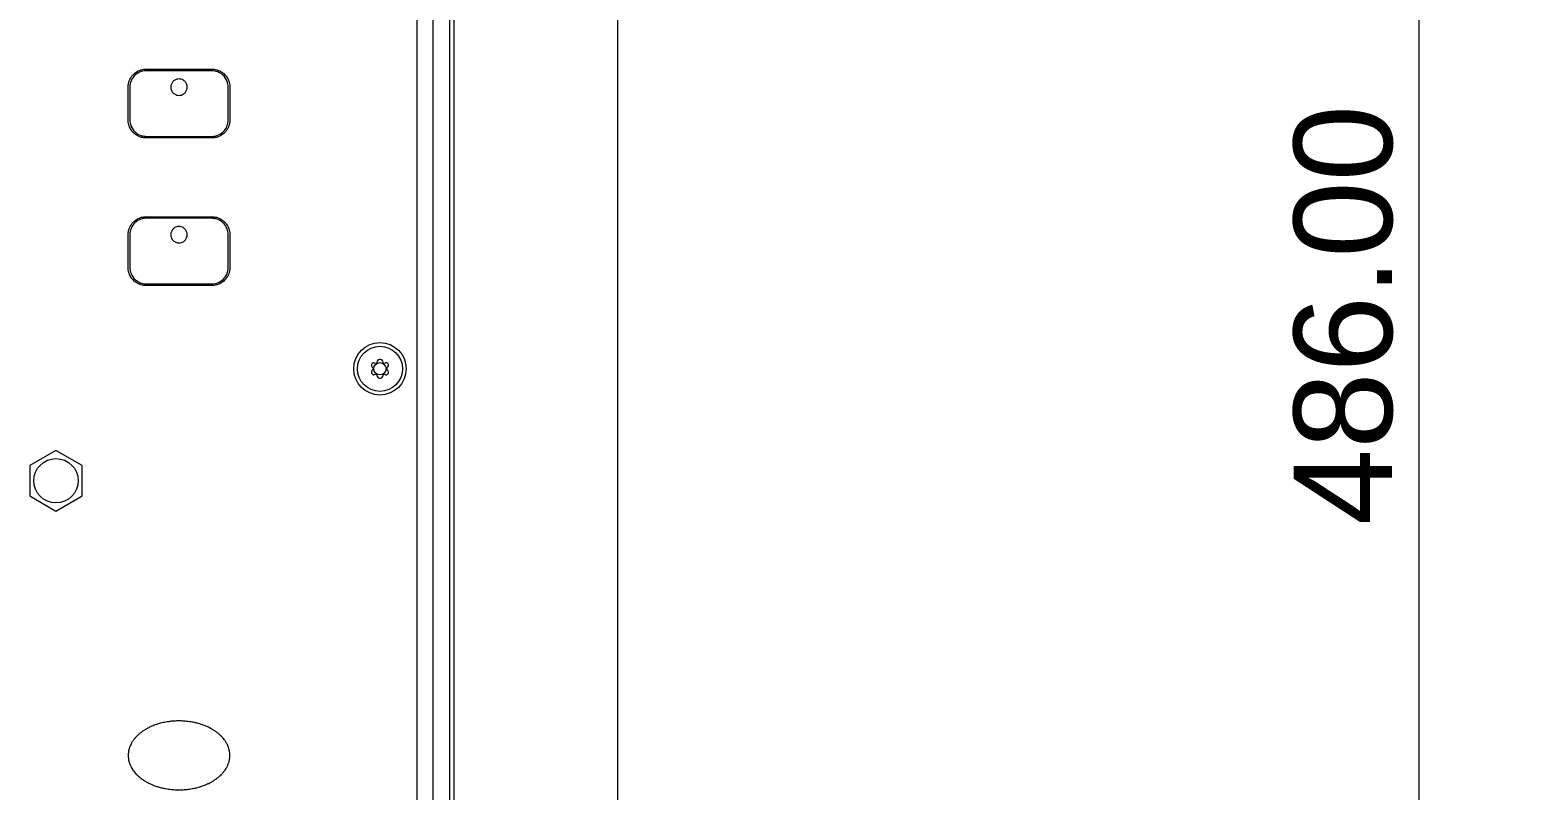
# Model space of a CAD drawing. Header units: millimetres. Extents: x 20 to 1660, y 4 to 1168.
# Drawn here: x 604.2 to 785.5, y 442.6 to 535.4 of the extents above; entities that cross this region are included whole.
import ezdxf

# ---------------------------------------------------------------- set-up
doc = ezdxf.new("R2010")
doc.units = ezdxf.units.MM
doc.header["$LTSCALE"] = 4
doc.layers.add('Dimensions(A H Standard)', color=7, linetype='Continuous', lineweight=9)
doc.layers.add('Visible Edges(A H Standard)', color=7, linetype='Continuous', lineweight=18)
doc.styles.add('DEFAULT-A H Standard', font='arial.ttf')
doc.dimstyles.new('DEFAULT', dxfattribs={"dimscale": 4, "dimtxt": 3, "dimasz": 2.5, "dimexe": 3, "dimexo": 1, "dimgap": 0.75, "dimtad": 1, "dimrnd": 1e-08, "dimzin": 0, "dimdsep": 46, "dimtxsty": 'DEFAULT-A H Standard', "dimcen": 0.09, "dimdle": 10, "dimclrd": 7, "dimclre": 7, "dimclrt": 7, "dimazin": 1, "dimtfac": 0.833333, "dimtofl": 0, "dimtmove": 0, "dimatfit": 3, "dimfxl": 0, "dimtolj": 1, "dimtzin": 0, "dimlwd": -1, "dimlwe": -1, "dimarcsym": 0})

# ---------------------------------------------------------------- blocks, each defined once
blk = doc.blocks.new('*D13')
at = {"layer": 'Defpoints', "color": 0, "linetype": 'Continuous'}
for p in [(670.88, 743.05), (670.88, 257.05), (773.55, 257.05)]:
    blk.add_point(p, dxfattribs=at)
at = {"layer": 'Dimensions(A H Standard)', "color": 7, "linetype": 'Continuous'}
for p, q in [((674.88, 743.05), (785.55, 743.05)), ((773.55, 733.05), (773.55, 267.05)), ((674.88, 257.05), (785.55, 257.05))]:
    blk.add_line(p, q, dxfattribs=at)
for points in [[(771.88, 733.05), (775.21, 733.05), (773.55, 743.05)], [(771.88, 267.05), (775.21, 267.05), (773.55, 257.05)]]:
    blk.add_solid(points, dxfattribs=at)
at = {"layer": 'Dimensions(A H Standard)', "color": 7, "linetype": 'Continuous', "insert": (758.29, 474.92), "char_height": 12, "attachment_point": 1, "rotation": 90, "style": 'DEFAULT-A H Standard'}
blk.add_mtext('\\A1;486.00', dxfattribs=at)

msp = doc.modelspace()

# ---------------------------------------------------------------- linework, layer by layer
at = {"layer": 'Visible Edges(A H Standard)'}
for p, q in [((655.876, 743.055), (655.876, 257.055)), ((675.876, 262.055), (675.876, 738.055)), ((651.376, 718.855), (651.376, 270.484)), ((651.376, 718.855), (651.376, 270.484)), ((653.376, 270.484), (653.376, 718.855)), ((655.376, 718.855), (655.376, 270.484)), ((618.376, 530.555), (626.376, 530.555)), ((616.176, 524.355), (616.176, 528.355)), ((628.576, 528.355), (628.576, 524.355)), ((626.376, 522.155), (618.376, 522.155)), ((618.376, 512.555), (626.376, 512.555)), ((616.176, 506.355), (616.176, 510.355)), ((628.576, 510.355), (628.576, 506.355)), ((626.376, 504.155), (618.376, 504.155)), ((646.023, 494.106), (645.896, 494.233)), ((645.896, 493.776), (646.023, 493.903)), ((646.189, 494.74), (646.362, 494.693)), ((646.537, 494.795), (646.584, 494.968)), ((647.169, 494.968), (647.215, 494.795)), ((647.391, 494.693), (647.564, 494.74)), ((647.857, 494.233), (647.73, 494.106)), ((647.73, 493.903), (647.857, 493.776)), ((646.362, 493.316), (646.189, 493.269)), ((646.584, 493.041), (646.537, 493.214)), ((647.215, 493.214), (647.169, 493.041)), ((647.564, 493.269), (647.391, 493.316)), ((607.376, 484.05), (604.176, 482.202)), ((610.576, 482.202), (607.376, 484.05)), ((604.176, 482.202), (604.176, 478.507)), ((610.576, 478.507), (610.576, 482.202)), ((604.176, 478.507), (607.376, 476.659)), ((607.376, 476.659), (610.576, 478.507))]:
    msp.add_line(p, q, dxfattribs=at)
for centre, radius in [((646.876, 494.005), 3.2), ((646.876, 494.005), 2.75), ((646.876, 494.005), 0.75), ((607.376, 480.355), 2.7)]:
    msp.add_circle(centre, radius, dxfattribs=at)
for centre, radius, start, end in [((646.825, 494.903), 0.25, 93.26057, 165), ((646.876, 494.005), 1.15, 86.73943, 93.26057), ((646.928, 494.903), 0.25, 15, 86.73943), ((646.073, 494.409), 0.25, 153.26057, 225), ((646.073, 493.6), 0.25, 135, 206.73943), ((646.876, 494.005), 1.15, 146.73943, 153.26057), ((646.876, 494.005), 1.15, 206.73943, 213.26057), ((646.124, 494.498), 0.25, 75, 146.73943), ((646.124, 493.511), 0.25, 213.26057, 285), ((645.952, 494.035), 0.1, 358.09804, 45), ((645.952, 493.974), 0.1, 315, 1.90196), ((646.876, 494.005), 0.825, 178.09804, 181.90196), ((646.388, 494.79), 0.1, 255, 301.90196), ((646.876, 494.005), 0.825, 118.09804, 121.90196), ((646.441, 494.821), 0.1, 298.09804, 345), ((647.312, 494.821), 0.1, 195, 241.90196), ((646.876, 494.005), 0.825, 58.09804, 61.90196), ((647.365, 494.79), 0.1, 238.09804, 285), ((647.629, 494.498), 0.25, 33.26057, 105), ((647.629, 493.511), 0.25, 255, 326.73943), ((647.801, 494.035), 0.1, 135, 181.90196), ((646.876, 494.005), 0.825, 358.09804, 1.90196), ((647.801, 493.974), 0.1, 178.09804, 225), ((646.876, 494.005), 1.15, 26.73943, 33.26057), ((646.876, 494.005), 1.15, 326.73943, 333.26057), ((647.68, 494.409), 0.25, 315, 26.73943), ((647.68, 493.6), 0.25, 333.26057, 45), ((646.388, 493.219), 0.1, 58.09804, 105), ((646.876, 494.005), 0.825, 238.09804, 241.90196), ((646.441, 493.189), 0.1, 15, 61.90196), ((646.825, 493.106), 0.25, 195, 266.73943), ((646.876, 494.005), 1.15, 266.73943, 273.26057), ((646.928, 493.106), 0.25, 273.26057, 345), ((647.312, 493.189), 0.1, 118.09804, 165), ((646.876, 494.005), 0.825, 298.09804, 301.90196), ((647.365, 493.219), 0.1, 75, 121.90196)]:
    msp.add_arc(centre, radius, start, end, dxfattribs=at)
for points, knots in [([(616.176, 528.355), (616.176, 528.402), (616.18, 528.498), (616.191, 528.618), (616.209, 528.737), (616.228, 528.832), (616.257, 528.948), (616.285, 529.04), (616.325, 529.153), (616.362, 529.242), (616.414, 529.35), (616.459, 529.435), (616.533, 529.559), (616.616, 529.678), (616.753, 529.845), (616.89, 529.981), (617.076, 530.134), (617.237, 530.241), (617.449, 530.353), (617.626, 530.426), (617.855, 530.496), (618.09, 530.542), (618.281, 530.555), (618.376, 530.555)], [0, 0, 0, 0, 0.00977874, 0.01955747, 0.02444684, 0.03422558, 0.03911495, 0.04889369, 0.05378306, 0.06356179, 0.06845116, 0.0782299, 0.08311927, 0.09778737, 0.10756611, 0.12712359, 0.13690232, 0.1564598, 0.16623854, 0.18579601, 0.19557475, 0.21513222, 0.2346897, 0.2346897, 0.2346897, 0.2346897]), ([(618.376, 530.355), (618.244, 530.355), (618.111, 530.341), (617.686, 530.256), (617.402, 530.127), (616.947, 529.779), (616.767, 529.572), (616.531, 529.154), (616.457, 528.955), (616.389, 528.618), (616.376, 528.485), (616.376, 528.355)], [0, 0, 0, 0, 0.02983677, 0.02983677, 0.09790469, 0.09790469, 0.15796206, 0.15796206, 0.20517907, 0.20517907, 0.2346897, 0.2346897, 0.2346897, 0.2346897]), ([(626.376, 530.355), (625.048, 530.355), (623.712, 530.355), (621.04, 530.355), (619.705, 530.355), (618.376, 530.355)], [0, 0, 0, 0, 0.4, 0.4, 0.8, 0.8, 0.8, 0.8]), ([(626.376, 530.555), (626.472, 530.555), (626.663, 530.542), (626.899, 530.495), (627.128, 530.426), (627.305, 530.353), (627.517, 530.24), (627.677, 530.133), (627.864, 529.98), (628.001, 529.843), (628.153, 529.657), (628.26, 529.497), (628.374, 529.285), (628.448, 529.107), (628.517, 528.877), (628.564, 528.642), (628.576, 528.45), (628.576, 528.355)], [0, 0, 0, 0, 0.01957006, 0.03914012, 0.04892515, 0.06849521, 0.07828023, 0.09785029, 0.10763532, 0.12720538, 0.13699041, 0.15656047, 0.1663455, 0.18591556, 0.19570059, 0.21527064, 0.2348407, 0.2348407, 0.2348407, 0.2348407]), ([(628.376, 528.355), (628.376, 528.597), (628.331, 528.842), (628.128, 529.374), (627.935, 529.65), (627.465, 530.058), (627.2, 530.2), (626.743, 530.329), (626.559, 530.355), (626.376, 530.355)], [0, 0, 0, 0, 0.05475965, 0.05475965, 0.12783016, 0.12783016, 0.1936828, 0.1936828, 0.2348407, 0.2348407, 0.2348407, 0.2348407]), ([(616.376, 528.355), (616.376, 528.022), (616.376, 527.689), (616.376, 527.022), (616.376, 526.688), (616.376, 526.355), (616.376, 526.021), (616.376, 525.687), (616.376, 525.02), (616.376, 524.687), (616.376, 524.355)], [0, 0, 0, 0, 0.1, 0.1, 0.2, 0.2, 0.2, 0.3, 0.3, 0.4, 0.4, 0.4, 0.4]), ([(621.451, 528.733), (621.498, 528.849), (621.567, 528.955), (621.741, 529.137), (621.845, 529.211), (622.05, 529.305), (622.145, 529.332), (622.33, 529.357), (622.419, 529.358), (622.603, 529.333), (622.697, 529.307), (622.894, 529.218), (622.994, 529.15), (623.173, 528.973), (623.248, 528.862), (623.35, 528.618), (623.377, 528.486), (623.376, 528.226), (623.352, 528.1), (623.258, 527.867), (623.192, 527.762), (623.02, 527.579), (622.916, 527.503), (622.711, 527.407), (622.616, 527.379), (622.43, 527.352), (622.34, 527.351), (622.156, 527.374), (622.063, 527.4), (621.865, 527.487), (621.765, 527.554), (621.585, 527.729), (621.509, 527.839), (621.405, 528.083), (621.377, 528.214), (621.375, 528.475), (621.399, 528.602), (621.446, 528.721), (621.447, 528.725), (621.449, 528.729), (621.451, 528.733)], [-0.62940019, -0.62940019, -0.62940019, -0.62940019, -0.59176111, -0.59176111, -0.55366009, -0.55366009, -0.52412985, -0.52412985, -0.49756962, -0.49756962, -0.46848865, -0.46848865, -0.43253519, -0.43253519, -0.39278232, -0.39278232, -0.35285861, -0.35285861, -0.31457147, -0.31457147, -0.27755647, -0.27755647, -0.23920603, -0.23920603, -0.20959132, -0.20959132, -0.18272798, -0.18272798, -0.15392417, -0.15392417, -0.11806263, -0.11806263, -0.07836573, -0.07836573, -0.03839627, -0.03839627, 0, 0, 0, 0.00131332, 0.00131332, 0.00131332, 0.00131332]), ([(628.376, 524.355), (628.376, 525.02), (628.376, 525.687), (628.376, 527.022), (628.376, 527.689), (628.376, 528.355)], [0, 0, 0, 0, 0.2, 0.2, 0.4, 0.4, 0.4, 0.4]), ([(618.376, 522.155), (618.281, 522.155), (618.089, 522.167), (617.854, 522.214), (617.625, 522.283), (617.448, 522.356), (617.236, 522.469), (617.075, 522.576), (616.888, 522.729), (616.752, 522.866), (616.599, 523.052), (616.492, 523.212), (616.379, 523.424), (616.305, 523.602), (616.236, 523.832), (616.189, 524.068), (616.176, 524.259), (616.176, 524.355)], [0, 0, 0, 0, 0.01956975, 0.03913951, 0.04892438, 0.06849413, 0.07827901, 0.09784876, 0.10763364, 0.12720339, 0.13698827, 0.15655802, 0.1663429, 0.18591265, 0.19569753, 0.21526728, 0.23483703, 0.23483703, 0.23483703, 0.23483703]), ([(616.376, 524.355), (616.376, 524.117), (616.42, 523.877), (616.618, 523.347), (616.81, 523.069), (617.28, 522.656), (617.547, 522.511), (618.007, 522.38), (618.193, 522.355), (618.376, 522.355)], [0, 0, 0, 0, 0.05366614, 0.05366614, 0.12697514, 0.12697514, 0.19335169, 0.19335169, 0.23483703, 0.23483703, 0.23483703, 0.23483703]), ([(626.376, 522.355), (626.507, 522.355), (626.639, 522.367), (627.064, 522.452), (627.348, 522.58), (627.805, 522.929), (627.984, 523.135), (628.221, 523.554), (628.296, 523.753), (628.363, 524.091), (628.376, 524.223), (628.376, 524.355)], [0, 0, 0, 0, 0.0295377, 0.0295377, 0.0977439, 0.0977439, 0.15783796, 0.15783796, 0.20513564, 0.20513564, 0.23469669, 0.23469669, 0.23469669, 0.23469669]), ([(628.576, 524.355), (628.576, 524.307), (628.573, 524.211), (628.561, 524.091), (628.544, 523.972), (628.525, 523.877), (628.496, 523.761), (628.468, 523.669), (628.427, 523.556), (628.391, 523.467), (628.339, 523.359), (628.294, 523.274), (628.219, 523.15), (628.137, 523.031), (627.999, 522.864), (627.863, 522.728), (627.677, 522.575), (627.516, 522.468), (627.304, 522.356), (627.126, 522.283), (626.897, 522.213), (626.663, 522.167), (626.472, 522.155), (626.376, 522.155)], [0, 0, 0, 0, 0.00977903, 0.01955806, 0.02444757, 0.0342266, 0.03911612, 0.04889514, 0.05378466, 0.06356369, 0.0684532, 0.07823223, 0.08312175, 0.09779029, 0.10756932, 0.12712737, 0.1369064, 0.15646446, 0.16624349, 0.18580155, 0.19558058, 0.21513863, 0.23469669, 0.23469669, 0.23469669, 0.23469669]), ([(618.376, 522.355), (619.705, 522.355), (621.04, 522.355), (623.712, 522.355), (625.048, 522.355), (626.376, 522.355)], [0, 0, 0, 0, 0.4, 0.4, 0.8, 0.8, 0.8, 0.8]), ([(616.176, 510.355), (616.176, 510.402), (616.18, 510.498), (616.191, 510.618), (616.209, 510.737), (616.228, 510.832), (616.257, 510.948), (616.285, 511.04), (616.325, 511.153), (616.362, 511.242), (616.414, 511.35), (616.459, 511.435), (616.533, 511.559), (616.616, 511.678), (616.753, 511.845), (616.89, 511.981), (617.076, 512.134), (617.237, 512.241), (617.449, 512.353), (617.626, 512.426), (617.855, 512.496), (618.09, 512.542), (618.281, 512.555), (618.376, 512.555)], [-0.2346897, -0.2346897, -0.2346897, -0.2346897, -0.22491096, -0.21513222, -0.21024285, -0.20046412, -0.19557475, -0.18579601, -0.18090664, -0.1711279, -0.16623854, -0.1564598, -0.15157043, -0.13690232, -0.12712359, -0.10756611, -0.09778737, -0.0782299, -0.06845116, -0.04889369, -0.03911495, -0.01955747, 0, 0, 0, 0]), ([(618.376, 512.355), (618.244, 512.355), (618.111, 512.341), (617.686, 512.256), (617.402, 512.127), (616.947, 511.779), (616.767, 511.572), (616.531, 511.154), (616.457, 510.955), (616.389, 510.618), (616.376, 510.485), (616.376, 510.355)], [0, 0, 0, 0, 0.02983704, 0.02983704, 0.09790488, 0.09790488, 0.1579622, 0.1579622, 0.20517912, 0.20517912, 0.2346897, 0.2346897, 0.2346897, 0.2346897]), ([(626.376, 512.355), (625.048, 512.355), (623.712, 512.355), (621.04, 512.355), (619.705, 512.355), (618.376, 512.355)], [0, 0, 0, 0, 0.4, 0.4, 0.8, 0.8, 0.8, 0.8]), ([(626.376, 512.555), (626.472, 512.555), (626.663, 512.542), (626.899, 512.495), (627.128, 512.426), (627.305, 512.353), (627.517, 512.24), (627.677, 512.133), (627.864, 511.98), (628.001, 511.843), (628.153, 511.657), (628.26, 511.497), (628.374, 511.285), (628.448, 511.107), (628.517, 510.877), (628.564, 510.642), (628.576, 510.45), (628.576, 510.355)], [-0.2348407, -0.2348407, -0.2348407, -0.2348407, -0.21527064, -0.19570058, -0.18591555, -0.1663455, -0.15656047, -0.13699041, -0.12720538, -0.10763532, -0.09785029, -0.07828023, -0.0684952, -0.04892515, -0.03914012, -0.01957006, 0, 0, 0, 0]), ([(628.376, 510.355), (628.376, 510.597), (628.331, 510.842), (628.128, 511.374), (627.935, 511.65), (627.465, 512.058), (627.2, 512.2), (626.743, 512.329), (626.559, 512.355), (626.376, 512.355)], [0, 0, 0, 0, 0.05474774, 0.05474774, 0.12782029, 0.12782029, 0.193679, 0.193679, 0.2348407, 0.2348407, 0.2348407, 0.2348407]), ([(616.376, 510.355), (616.376, 510.022), (616.376, 509.689), (616.376, 509.022), (616.376, 508.688), (616.376, 508.355), (616.376, 508.021), (616.376, 507.687), (616.376, 507.02), (616.376, 506.687), (616.376, 506.355)], [0, 0, 0, 0, 0.1, 0.1, 0.2, 0.2, 0.2, 0.3, 0.3, 0.4, 0.4, 0.4, 0.4]), ([(621.451, 510.733), (621.498, 510.848), (621.567, 510.954), (621.741, 511.137), (621.845, 511.211), (622.05, 511.305), (622.145, 511.332), (622.33, 511.357), (622.419, 511.358), (622.603, 511.333), (622.697, 511.307), (622.894, 511.218), (622.994, 511.15), (623.173, 510.973), (623.248, 510.862), (623.35, 510.618), (623.377, 510.486), (623.376, 510.226), (623.352, 510.1), (623.258, 509.867), (623.192, 509.763), (623.021, 509.579), (622.916, 509.503), (622.711, 509.407), (622.616, 509.379), (622.43, 509.352), (622.34, 509.351), (622.156, 509.374), (622.063, 509.4), (621.865, 509.487), (621.765, 509.554), (621.585, 509.729), (621.509, 509.839), (621.405, 510.083), (621.377, 510.214), (621.375, 510.475), (621.399, 510.602), (621.446, 510.721), (621.447, 510.725), (621.449, 510.729), (621.451, 510.733)], [-0.62940041, -0.62940041, -0.62940041, -0.62940041, -0.59178377, -0.59178377, -0.55367689, -0.55367689, -0.52414211, -0.52414211, -0.4975792, -0.4975792, -0.46849774, -0.46849774, -0.43254733, -0.43254733, -0.39279448, -0.39279448, -0.35287032, -0.35287032, -0.31458256, -0.31458256, -0.27756685, -0.27756685, -0.23921386, -0.23921386, -0.20959611, -0.20959611, -0.18273012, -0.18273012, -0.15392446, -0.15392446, -0.11806278, -0.11806278, -0.07836583, -0.07836583, -0.03839644, -0.03839644, 0, 0, 0, 0.00131304, 0.00131304, 0.00131304, 0.00131304]), ([(628.376, 506.355), (628.376, 507.02), (628.376, 507.687), (628.376, 509.022), (628.376, 509.689), (628.376, 510.355)], [0, 0, 0, 0, 0.2, 0.2, 0.4, 0.4, 0.4, 0.4]), ([(618.376, 504.155), (618.281, 504.155), (618.089, 504.167), (617.854, 504.214), (617.625, 504.283), (617.448, 504.356), (617.236, 504.469), (617.075, 504.576), (616.888, 504.729), (616.752, 504.866), (616.599, 505.052), (616.492, 505.212), (616.379, 505.424), (616.305, 505.602), (616.236, 505.832), (616.189, 506.068), (616.176, 506.259), (616.176, 506.355)], [-0.23483702, -0.23483702, -0.23483702, -0.23483702, -0.21526727, -0.19569752, -0.18591264, -0.16634289, -0.15655802, -0.13698826, -0.12720339, -0.10763364, -0.09784876, -0.07827901, -0.06849413, -0.04892438, -0.0391395, -0.01956975, 0, 0, 0, 0]), ([(616.376, 506.355), (616.376, 506.117), (616.42, 505.877), (616.618, 505.347), (616.809, 505.069), (617.28, 504.656), (617.547, 504.511), (618.007, 504.38), (618.193, 504.355), (618.376, 504.355)], [0, 0, 0, 0, 0.05365415, 0.05365415, 0.12696511, 0.12696511, 0.19334783, 0.19334783, 0.23483702, 0.23483702, 0.23483702, 0.23483702]), ([(626.376, 504.355), (626.507, 504.355), (626.639, 504.367), (627.064, 504.452), (627.348, 504.58), (627.805, 504.929), (627.984, 505.135), (628.221, 505.554), (628.296, 505.753), (628.363, 506.091), (628.376, 506.223), (628.376, 506.355)], [0, 0, 0, 0, 0.02953792, 0.02953792, 0.09774406, 0.09774406, 0.15783809, 0.15783809, 0.20513569, 0.20513569, 0.23469669, 0.23469669, 0.23469669, 0.23469669]), ([(628.576, 506.355), (628.576, 506.307), (628.573, 506.211), (628.561, 506.091), (628.544, 505.972), (628.525, 505.877), (628.496, 505.761), (628.468, 505.669), (628.427, 505.556), (628.391, 505.467), (628.339, 505.359), (628.294, 505.274), (628.219, 505.15), (628.137, 505.031), (627.999, 504.864), (627.863, 504.728), (627.677, 504.575), (627.516, 504.468), (627.304, 504.356), (627.126, 504.283), (626.897, 504.213), (626.663, 504.167), (626.472, 504.155), (626.376, 504.155)], [-0.23469669, -0.23469669, -0.23469669, -0.23469669, -0.22491766, -0.21513864, -0.21024912, -0.20047009, -0.19558058, -0.18580155, -0.18091203, -0.17113301, -0.16624349, -0.15646446, -0.15157495, -0.1369064, -0.12712738, -0.10756932, -0.09779029, -0.07823223, -0.0684532, -0.04889514, -0.03911612, -0.01955806, 0, 0, 0, 0]), ([(618.376, 504.355), (619.705, 504.355), (621.04, 504.355), (623.712, 504.355), (625.048, 504.355), (626.376, 504.355)], [0, 0, 0, 0, 0.4, 0.4, 0.8, 0.8, 0.8, 0.8]), ([(616.176, 446.855), (616.176, 446.986), (616.193, 447.215), (616.241, 447.471), (616.289, 447.66), (616.327, 447.782), (616.392, 447.961), (616.466, 448.135), (616.595, 448.384), (616.725, 448.593), (616.904, 448.839), (617.057, 449.022), (617.262, 449.237), (617.433, 449.398), (617.654, 449.584), (617.836, 449.722), (618.068, 449.882), (618.259, 450.001), (618.551, 450.167), (618.85, 450.317), (619.305, 450.512), (619.718, 450.657), (620.241, 450.804), (620.663, 450.897), (621.143, 450.974), (621.464, 451.011), (621.785, 451.037), (622, 451.048), (622.321, 451.056), (622.642, 451.054), (623.125, 451.029), (623.554, 450.983), (624.033, 450.906), (624.35, 450.839), (624.665, 450.761), (624.873, 450.702), (625.185, 450.604), (625.495, 450.492), (625.901, 450.318), (626.199, 450.169), (626.49, 450.003), (626.68, 449.885), (626.913, 449.725), (627.096, 449.586), (627.295, 449.419), (627.424, 449.3), (627.549, 449.177), (627.63, 449.091), (627.749, 448.958), (627.864, 448.818), (628.025, 448.597), (628.155, 448.388), (628.277, 448.153), (628.34, 448.009), (628.386, 447.891), (628.408, 447.832), (628.433, 447.756), (628.452, 447.695), (628.474, 447.617), (628.49, 447.554), (628.519, 447.428), (628.548, 447.267), (628.577, 446.99), (628.578, 446.726), (628.545, 446.399), (628.492, 446.145), (628.398, 445.84), (628.301, 445.606), (628.172, 445.355), (628.076, 445.195), (627.982, 445.054), (627.928, 444.98), (627.873, 444.906), (627.836, 444.859), (627.779, 444.788), (627.721, 444.72), (627.632, 444.62), (627.55, 444.534), (627.426, 444.41), (627.297, 444.291), (627.098, 444.124), (626.916, 443.987), (626.682, 443.826), (626.491, 443.707), (626.247, 443.568), (626.049, 443.465), (625.798, 443.347), (625.595, 443.261), (625.34, 443.162), (625.135, 443.09), (624.876, 443.008), (624.667, 442.949), (624.351, 442.869), (624.033, 442.803), (623.607, 442.734), (623.286, 442.698), (622.966, 442.672), (622.752, 442.661), (622.43, 442.653), (622.108, 442.655), (621.624, 442.681), (621.196, 442.726), (620.718, 442.804), (620.401, 442.87), (620.086, 442.949), (619.877, 443.008), (619.564, 443.106), (619.255, 443.218), (618.85, 443.392), (618.553, 443.541), (618.262, 443.706), (618.071, 443.825), (617.79, 444.019), (617.518, 444.231), (617.178, 444.55), (616.941, 444.82), (616.744, 445.089), (616.645, 445.244), (616.554, 445.405), (616.496, 445.516), (616.431, 445.658), (616.382, 445.774), (616.328, 445.925), (616.29, 446.048), (616.242, 446.237), (616.193, 446.493), (616.176, 446.723), (616.176, 446.855)], [-2.867265, -2.867265, -2.867265, -2.867265, -2.8373976, -2.8149971, -2.8075303, -2.7925966, -2.7851298, -2.7627293, -2.7477956, -2.7179282, -2.7029946, -2.6731272, -2.6581936, -2.6283262, -2.6133925, -2.5835252, -2.5685915, -2.5387242, -2.5237905, -2.4789895, -2.4491221, -2.3893875, -2.3595201, -2.2997854, -2.2699181, -2.2251171, -2.2101834, -2.1803161, -2.1653824, -2.1205814, -2.090714, -2.0309793, -2.001112, -1.956311, -1.9413773, -1.91151, -1.8965763, -1.8517753, -1.8219079, -1.7771069, -1.7621733, -1.7323059, -1.7173722, -1.6875049, -1.6725712, -1.6501707, -1.6427039, -1.6277702, -1.6203034, -1.5979029, -1.5829692, -1.5531019, -1.5381682, -1.5195011, -1.5157677, -1.5083008, -1.5045674, -1.4971006, -1.4933672, -1.4859003, -1.4821669, -1.4634998, -1.4485661, -1.4186988, -1.4037651, -1.3738978, -1.3589641, -1.3290968, -1.3141631, -1.2917626, -1.2842958, -1.2730955, -1.2693621, -1.2618953, -1.2581618, -1.2469616, -1.2394947, -1.2245611, -1.2170942, -1.1946937, -1.1797601, -1.1498927, -1.134959, -1.1050917, -1.090158, -1.0602907, -1.045357, -1.0154897, -1.000556, -0.9706887, -0.955755, -0.9258876, -0.910954, -0.866153, -0.8362856, -0.7914846, -0.7765509, -0.7466836, -0.7317499, -0.6869489, -0.6570816, -0.5973469, -0.5674795, -0.5226785, -0.5077448, -0.4778775, -0.4629438, -0.4181428, -0.3882755, -0.3434744, -0.3285408, -0.2986734, -0.2837398, -0.2389387, -0.2090714, -0.1642704, -0.1493367, -0.1269362, -0.1194694, -0.1045357, -0.0970689, -0.0821352, -0.0746684, -0.0597347, -0.0522679, -0.0298673, 0, 0, 0, 0])]:
    msp.add_open_spline(points, degree=3, knots=knots, dxfattribs=at)

# ---------------------------------------------------------------- dimensions: what is measured, and where the dimension line sits
at = {"layer": 'Dimensions(A H Standard)', "color": 7, "linetype": 'Continuous'}
dim = msp.add_linear_dim(base=(773.545, 257.055), p1=(670.876, 743.055), p2=(670.876, 257.055), angle=90, dimstyle='DEFAULT', override={"dimdec": 2, "dimtp": 0, "dimtm": 0, "dimtdec": 2, "dimatfit": 1}, dxfattribs=at)
dim.commit()
dim.dimension.update_dxf_attribs({"geometry": '*D13', "text_midpoint": (773.545, 500.055), "dimtype": 160})

doc.saveas('drawing.dxf')
